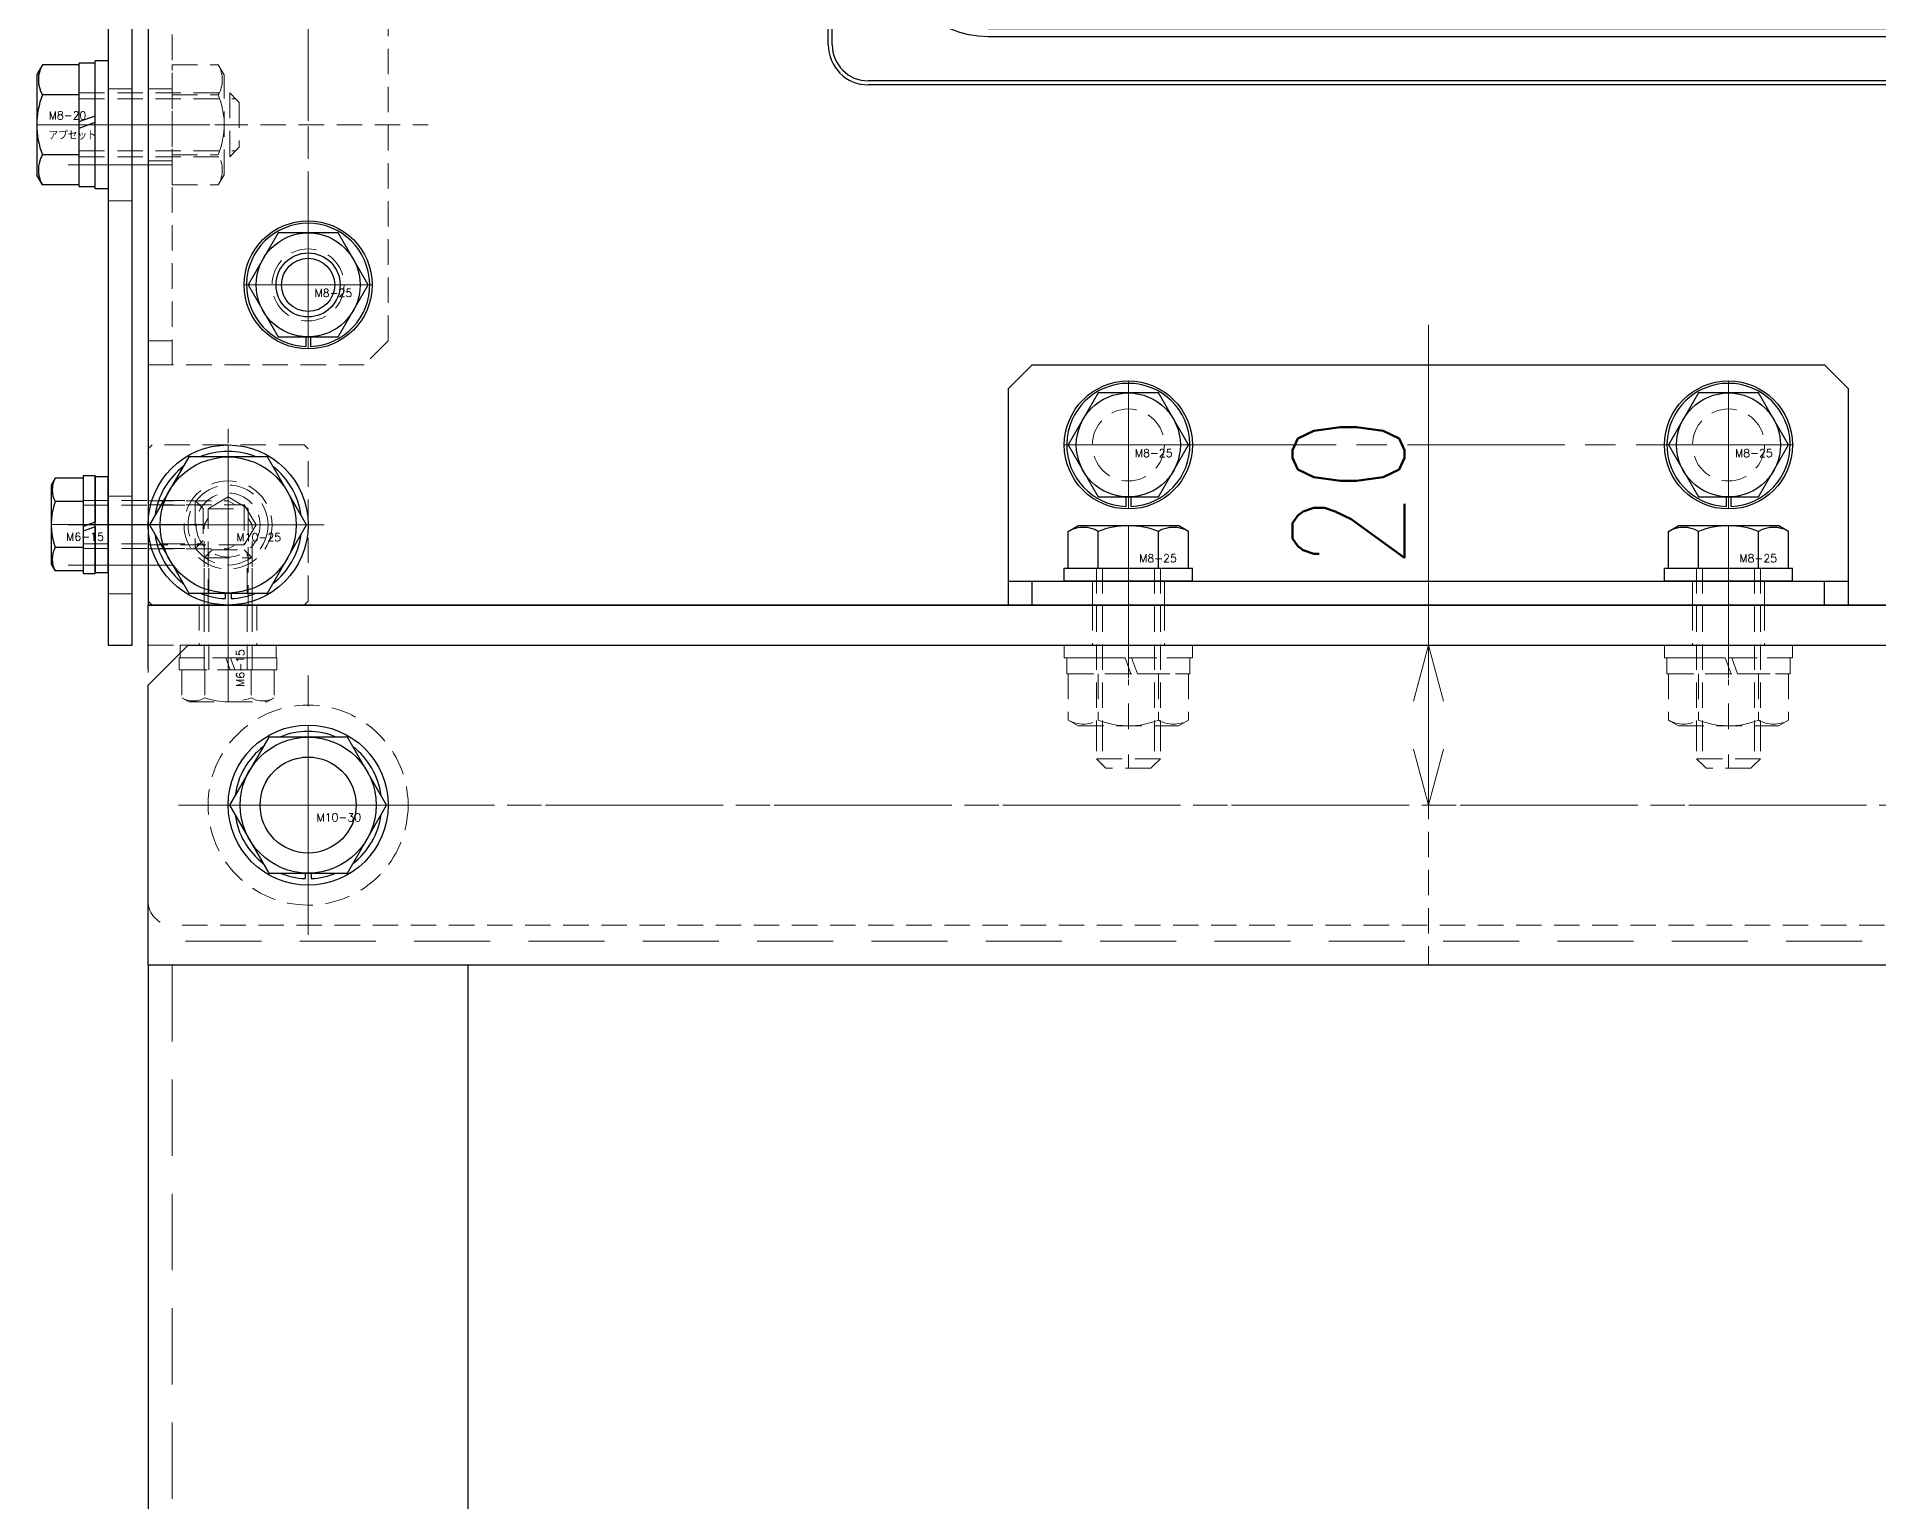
# Model space of a CAD drawing. Header units: millimetres. Extents: x 0 to 51411, y 0 to 16902.
# Drawn here: x 2914.2 to 3144.3, y 7388.8 to 7571.8 of the extents above; entities that cross this region are included whole.
import ezdxf

# ---------------------------------------------------------------- set-up
doc = ezdxf.new("R2010")
doc.units = ezdxf.units.MM
doc.linetypes.add('CENTER2', pattern=[28.575, 19.05, -3.175, 3.175, -3.175])
doc.linetypes.add('HIDDEN2', pattern=[4.7625, 3.175, -1.5875])
for name, color, linetype, lineweight in [('01_外形線', 7, 'Continuous', 25), ('03_かくれ線', 6, 'HIDDEN2', 13), ('04_中心線', 1, 'CENTER2', 9), ('07_寸法線', 3, 'Continuous', 9)]:
    doc.layers.add(name, color=color, linetype=linetype, lineweight=lineweight)
doc.styles.add('KSS_TXT', font='txt.shx', dxfattribs={"bigfont": 'extfont2.shx'})
doc.styles.add('寸法用', font='simplex.shx', dxfattribs={"width": 0.8, "bigfont": '@extfont2.shx'})
doc.dimstyles.new('機械製図用', dxfattribs={"dimtxt": 3.5, "dimasz": 3.5, "dimexe": 2, "dimexo": 0, "dimgap": 1.2, "dimtad": 1, "dimdsep": 46, "dimtxsty": '寸法用', "dimblk": 'OPEN30', "dimcen": 0, "dimclrd": 256, "dimclre": 256, "dimclrt": 7, "dimazin": 2, "dimtm": 1e-09, "dimtfac": 0.75, "dimtmove": 0, "dimatfit": 3, "dimldrblk": 'OPEN30', "dimfxl": 1, "dimlwd": -1, "dimlwe": -1, "dimarcsym": 0})

# ---------------------------------------------------------------- blocks, each defined once
blk = doc.blocks.new('*U472')
at = {"layer": '04_中心線', "color": 0, "linetype": 'CENTER2', "transparency": 16777216}
for p, q in [((0, 1.2), (0, 9.5)), ((-9.5, 0), (-1.2, 0)), ((1.2, 0), (9.5, 0)), ((0, -9.5), (0, -1.2))]:
    blk.add_line(p, q, dxfattribs=at)
at = {"layer": '04_中心線', "color": 0, "linetype": 'Continuous', "transparency": 16777216}
for p, q in [((-0.6, 0), (0.6, 0)), ((0, -0.6), (0, 0.6))]:
    blk.add_line(p, q, dxfattribs=at)
blk = doc.blocks.new('_Open30')
at = {"color": 0, "linetype": 'ByBlock', "lineweight": -2}
for p, q in [((-1, 0.268), (0, 0)), ((0, 0), (-1, -0.268)), ((0, 0), (-1, 0))]:
    blk.add_line(p, q, dxfattribs=at)
blk = doc.blocks.new('*D493')
at = {"layer": '07_寸法線', "transparency": 16777216}
for p, q in [((3088.14, 7495.76), (3088.14, 7526.89)), ((3090.07, 7495.76), (3090.14, 7495.76)), ((3088.14, 7482.76), (3088.14, 7488.76))]:
    blk.add_line(p, q, dxfattribs=at)
at = {"layer": 'Defpoints', "color": 0, "transparency": 16777216}
for p in [(3088.07, 7495.76), (3088.14, 7495.76), (3088.14, 7475.76)]:
    blk.add_point(p, dxfattribs=at)
at = {"layer": '07_寸法線', "transparency": 16777216, "xscale": 7, "yscale": 7, "zscale": 7}
for p, rotation in [((3088.14, 7495.76), 90), ((3088.14, 7475.76), 270)]:
    blk.add_blockref('_Open30', p, dxfattribs=dict(at, rotation=rotation))
at = {"layer": '07_寸法線', "color": 7, "transparency": 16777216, "insert": (3078.14, 7514.83), "char_height": 14, "attachment_point": 5, "rotation": 90, "style": '寸法用'}
blk.add_mtext('20', dxfattribs=at)
blk = doc.blocks.new('GM-SHYF-RH 0.4kW、1／160、＊＊V、60Hza')
at = {"layer": '01_外形線'}
for p, q in [((60, 72), (-105, 72)), ((60, 71), (-105, 71)), ((-84, 65.89), (-86.5, 64.44)), ((-86.5, 61.56), (-86.5, 64.44)), ((-84, 65.89), (-81.5, 64.44)), ((-81.5, 64.44), (-81.5, 61.56)), ((40, 65.89), (37.5, 64.44)), ((37.5, 61.56), (37.5, 64.44)), ((40, 65.89), (42.5, 64.44)), ((42.5, 64.44), (42.5, 61.56)), ((-68.09, 62.5), (24.09, 62.5)), ((-117, 60), (-117, -92)), ((-116, 60), (-116, -92)), ((-84, 60.11), (-86.5, 61.56)), ((-81.5, 61.56), (-84, 60.11)), ((24.09, 60.5), (-68.09, 60.5)), ((40, 60.11), (37.5, 61.56)), ((42.5, 61.56), (40, 60.11)), ((71, -92), (71, 60)), ((72, -92), (72, 60)), ((-242.5, 49), (-271.19, 49)), ((-242.5, -16), (-242.5, 49)), ((-282.67, 45.38), (-292.39, 38.57)), ((-145.5, 43.48), (-119.95, 43.94)), ((-242.5, 43.5), (-145.5, 43.5)), ((-175.5, 43.5), (-145.5, 43.5)), ((-145.5, -16), (-145.5, 43.5)), ((-145.5, 43.5), (-145.5, -16)), ((-242.5, 41), (-145.5, 41)), ((-242.5, 40), (-145.5, 40)), ((-139.5, 39.5), (-139.5, 40.5)), ((-139.5, 39.5), (-139.5, 39.1)), ((-128.5, -72.74), (-128.5, 40.74)), ((-255.5, 38.92), (-253.5, 37.74)), ((-253.5, 37.74), (-255.5, 36.09)), ((-251.5, 38.92), (-253.5, 37.74)), ((-253.5, 37.74), (-251.5, 36.09)), ((-242.5, 39), (-145.5, 39)), ((-293.5, -16), (-293.5, 36.44)), ((-136.5, 36.1), (-131.5, 36.1)), ((-242.5, 34.32), (-145.5, 34.32)), ((-117, 19.45), (-117, 33.23)), ((-107.5, -64.32), (-107.5, 32.32)), ((-105.5, 32.32), (-105.5, -64.32)), ((60.5, -64.32), (60.5, 32.32)), ((62.5, 32.32), (62.5, -64.32)), ((-242.5, 29.37), (-145.5, 29.37)), ((-136.5, 29.18), (-131.5, 29.18)), ((-139.5, 26.18), (-139.5, -16)), ((-242.5, 21.32), (-145.5, 21.32)), ((-136.5, 23), (-131.5, 23)), ((-5, 16.77), (-5, 20.8)), ((-5, 20.8), (5, 20.8)), ((5, 16.77), (5, 20.8)), ((-242.5, 19.71), (-145.5, 19.71)), ((-242.5, 15.75), (-145.5, 15.75)), ((-242.5, 14.28), (-145.5, 14.28)), ((-242.5, 10.19), (-145.5, 10.19)), ((-242.5, 8.83), (-145.5, 8.83)), ((-242.5, 4.64), (-145.5, 4.64)), ((-242.5, 3.37), (-145.5, 3.37)), ((-145.5, 4), (-139.5, 4)), ((-242.5, -1), (-145.5, -1)), ((-293.5, -16), (-293.5, -68.44)), ((-242.5, -16), (-242.5, -74.62)), ((-145.5, -16), (-145.5, -75.5)), ((-145.5, -75.5), (-145.5, -16)), ((-139.5, -58.18), (-139.5, -16)), ((-242.5, -31), (-145.5, -31)), ((-242.5, -35.37), (-145.5, -35.37)), ((-242.5, -36.64), (-145.5, -36.64)), ((-145.5, -36), (-139.5, -36)), ((-242.5, -40.83), (-145.5, -40.83)), ((-242.5, -42.19), (-145.5, -42.19)), ((-242.5, -46.28), (-145.5, -46.28)), ((-242.5, -47.75), (-145.5, -47.75)), ((-242.5, -51.71), (-145.5, -51.71)), ((-117, -51.45), (-117, -65.23)), ((-242.5, -53.32), (-145.5, -53.32)), ((-136.5, -55), (-131.5, -55)), ((-242.5, -61.37), (-145.5, -61.37)), ((-136.5, -61.18), (-131.5, -61.18)), ((-242.5, -66.32), (-145.5, -66.32)), ((-253.5, -69.74), (-255.5, -68.09)), ((-253.5, -69.74), (-251.5, -68.09)), ((-136.5, -68.1), (-131.5, -68.1)), ((-282.67, -77.38), (-292.39, -70.57)), ((-255.5, -70.92), (-253.5, -69.74)), ((-251.5, -70.92), (-253.5, -69.74)), ((-242.5, -71), (-145.5, -71)), ((-139.5, -71.5), (-139.5, -71.1)), ((-139.5, -71.5), (-139.5, -71.1)), ((-242.5, -72), (-145.5, -72)), ((-242.5, -73), (-145.5, -73)), ((-139.5, -71.5), (-139.5, -72.5)), ((-175.5, -74.5), (-242.5, -74.5)), ((-175.5, -79.5), (-175.5, -74.5)), ((-175.5, -75.5), (-145.5, -75.5)), ((-145.5, -75.48), (-119.95, -75.94)), ((-250.5, -79.5), (-250.5, -77.79)), ((-249.5, -77.62), (-245.5, -77.62)), ((-175.5, -79.5), (-250.5, -79.5)), ((-249.5, -108), (-249.5, -79.5)), ((-245, -79.5), (-245, -94)), ((-231, -79.5), (-231, -94)), ((-195, -79.5), (-195, -94)), ((-181, -79.5), (-181, -94)), ((-176.5, -108), (-176.5, -79.5)), ((-252.5, -81), (-271.19, -81)), ((-252.5, -81), (-252.5, -80.62)), ((-84, -92.11), (-86.5, -93.56)), ((-86.5, -96.44), (-86.5, -93.56)), ((-84, -92.11), (-81.5, -93.56)), ((-81.5, -93.56), (-81.5, -96.44)), ((-68.09, -92.5), (24.09, -92.5)), ((40, -92.11), (37.5, -93.56)), ((37.5, -96.44), (37.5, -93.56)), ((40, -92.11), (42.5, -93.56)), ((42.5, -93.56), (42.5, -96.44)), ((-84, -97.89), (-86.5, -96.44)), ((-81.5, -96.44), (-84, -97.89)), ((24.09, -94.5), (-68.09, -94.5)), ((40, -97.89), (37.5, -96.44)), ((42.5, -96.44), (40, -97.89)), ((-105, -103), (60, -103)), ((-105, -104), (60, -104)), ((-177.5, -109), (-248.5, -109)), ((-191.5, -109), (-191.5, -109.5)), ((-183.5, -109.5), (-191.5, -109.5)), ((-186, -109), (-186, -109.5)), ((-183.5, -109), (-183.5, -109.5))]:
    blk.add_line(p, q, dxfattribs=at)
for points in [[(-248.8, 35.92), (-248.89, 36.63), (-249.16, 37.3), (-249.59, 37.93), (-250.18, 38.47), (-250.89, 38.92), (-251.7, 39.25), (-252.58, 39.46), (-253.5, 39.53), (-254.42, 39.46), (-255.3, 39.25), (-256.11, 38.92), (-256.82, 38.47), (-257.41, 37.93), (-257.84, 37.3), (-258.11, 36.63), (-258.2, 35.92), (-258.11, 35.22), (-257.84, 34.54), (-257.41, 33.92), (-256.82, 33.38), (-256.11, 32.93), (-255.3, 32.59), (-254.42, 32.39), (-253.5, 32.32), (-252.58, 32.39), (-251.7, 32.59), (-250.89, 32.93), (-250.18, 33.38), (-249.59, 33.92), (-249.16, 34.54), (-248.89, 35.22)], [(-248.8, -67.92), (-248.89, -67.22), (-249.16, -66.54), (-249.59, -65.92), (-250.18, -65.38), (-250.89, -64.93), (-251.7, -64.59), (-252.58, -64.39), (-253.5, -64.32), (-254.42, -64.39), (-255.3, -64.59), (-256.11, -64.93), (-256.82, -65.38), (-257.41, -65.92), (-257.84, -66.54), (-258.11, -67.22), (-258.2, -67.92), (-258.11, -68.63), (-257.84, -69.3), (-257.41, -69.93), (-256.82, -70.47), (-256.11, -70.92), (-255.3, -71.25), (-254.42, -71.46), (-253.5, -71.53), (-252.58, -71.46), (-251.7, -71.25), (-250.89, -70.92), (-250.18, -70.47), (-249.59, -69.93), (-249.16, -69.3), (-248.89, -68.63)]]:
    blk.add_lwpolyline(points, close=True, dxfattribs=at)
for centre, radius in [((-102, 57), 10), ((-84, 63), 5.5), ((-84, 63), 5), ((40, 63), 5.5), ((40, 63), 5), ((57, 57), 10), ((-102, 57), 7), ((57, 57), 7), ((0, 0), 47.5), ((0, 0), 24), ((-102, -89), 10), ((57, -89), 10), ((-102, -89), 7), ((57, -89), 7), ((-188, -94), 6), ((-84, -95), 5.5), ((40, -95), 5.5), ((-84, -95), 5), ((40, -95), 5)]:
    blk.add_circle(centre, radius, dxfattribs=at)
for centre, radius, start, end in [((-105, 60), 12, 90, 180), ((60, 60), 12, 0, 90), ((-105, 60), 11, 90, 180), ((60, 60), 11, 0, 90), ((-68.09, 57), 5.5, 90, 159.3338), ((24.09, 57), 5.5, 20.6662, 90), ((-68.09, 57), 3.5, 90, 159.3338), ((24.09, 57), 3.5, 20.6662, 90), ((-84, 63), 13.5, 269.6249, 339.3338), ((-84, 63), 11.5, 269.6249, 339.3338), ((40, 63), 13.5, 200.6662, 266.9553), ((40, 63), 11.5, 200.6662, 266.9553), ((-84.11, 46), 5.5, 89.6249, 148.412), ((39.1, 46.02), 5.5, 31.5123, 86.9553), ((-271.19, 29), 20, 90, 125), ((-102, 57), 15.5, 279.2069, 328.412), ((-84.11, 46), 3.5, 89.6249, 148.412), ((39.1, 46.02), 3.5, 31.5123, 86.9553), ((57, 57), 15.5, 211.5123, 260.7931), ((-120, 46.94), 3, 271, 0), ((-102, 57), 17.5, 279.2069, 328.412), ((57, 57), 17.5, 211.5123, 260.7931), ((-131.5, 40.74), 3, 0, 90.9812), ((-142.5, 40.5), 3, 0, 90), ((-98, 32.32), 9.5, 99.2069, 180), ((53, 32.32), 9.5, 0, 80.7931), ((-98, 32.32), 7.5, 99.2069, 180), ((53, 32.32), 7.5, 0, 80.7931), ((-290.9, 36.44), 2.6, 125, 180), ((-136.5, 39.1), 3, 180, 270), ((-131.5, 33.1), 3, 0, 90), ((-136.5, 26.18), 3, 90, 180), ((-131.5, 26.18), 3, 0, 90), ((-136.5, 20), 3, 90, 180), ((0, 0), 17.5, 106.6015, 73.3985), ((-136.5, -52), 3, 180, 270), ((-136.5, -58.18), 3, 180, 270), ((-131.5, -58.18), 3, 270, 0), ((-98, -64.32), 9.5, 180, 260.7931), ((-98, -64.32), 7.5, 180, 260.7931), ((53, -64.32), 7.5, 279.2069, 0), ((53, -64.32), 9.5, 279.2069, 0), ((-131.5, -65.1), 3, 270, 0), ((-290.9, -68.44), 2.6, 180, 235), ((-136.5, -71.1), 3, 90, 180), ((-142.5, -72.5), 3, 270, 0), ((-131.5, -72.74), 3, 269.0188, 0), ((-102, -89), 17.5, 31.586, 80.7931), ((57, -89), 17.5, 99.2069, 148.4898), ((-245.5, -74.62), 3, 270, 0), ((-102, -89), 15.5, 31.586, 80.7931), ((57, -89), 15.5, 99.2069, 148.4898), ((-271.19, -61), 20, 235, 270), ((-249.5, -80.62), 3, 90, 180), ((-120, -78.94), 3, 0, 89), ((-84.11, -78), 3.5, 211.586, 270.3738), ((39.1, -78.02), 3.5, 273.046, 328.4898), ((-84.11, -78), 5.5, 211.586, 270.3738), ((-84, -95), 13.5, 20.6684, 90.3738), ((40, -95), 13.5, 93.046, 159.3316), ((39.1, -78.02), 5.5, 273.046, 328.4898), ((-84, -95), 11.5, 20.6684, 90.3738), ((40, -95), 11.5, 93.046, 159.3316), ((-105, -92), 12, 180, 270), ((-105, -92), 11, 180, 270), ((-68.09, -89), 5.5, 200.6684, 270), ((-68.09, -89), 3.5, 200.6684, 270), ((24.09, -89), 3.5, 270, 339.3316), ((24.09, -89), 5.5, 270, 339.3316), ((60, -92), 11, 270, 0), ((60, -92), 12, 270, 0), ((-238, -94), 7, 180, 0), ((-188, -94), 7, 180, 0), ((-248.5, -108), 1, 180, 270), ((-177.5, -108), 1, 270, 0)]:
    blk.add_arc(centre, radius, start, end, dxfattribs=at)
at = {"layer": '04_中心線'}
for p, q in [((-102, 69.46), (-102, 44.54)), ((-84, 70.38), (-84, 55.61)), ((40, 70.38), (40, 55.61)), ((57, 69.46), (57, 44.54)), ((0, 65.36), (0, -65.36)), ((-76.62, 63), (-91.38, 63)), ((47.38, 63), (32.62, 63)), ((-89.54, 57), (-114.46, 57)), ((69.46, 57), (44.54, 57)), ((65.36, 0), (-65.36, 0)), ((-96.56, -16), (-297.81, -16)), ((-238, -76.72), (-238, -104.7)), ((-188, -76.72), (-188, -104.7)), ((-102, -76.54), (-102, -101.46)), ((57, -76.54), (57, -101.46)), ((-89.54, -89), (-114.46, -89)), ((-84, -87.62), (-84, -102.39)), ((40, -87.62), (40, -102.39)), ((69.46, -89), (44.54, -89)), ((-247.59, -94), (-228.41, -94)), ((-198.19, -94), (-177.81, -94)), ((-76.62, -95), (-91.38, -95)), ((47.38, -95), (32.62, -95))]:
    blk.add_line(p, q, dxfattribs=at)

msp = doc.modelspace()

# ---------------------------------------------------------------- linework, layer by layer
at = {"layer": '01_外形線'}
for p, q in [((3013.139, 7570.762), (3013.139, 7750.762)), ((3013.639, 7570.762), (3013.639, 7750.762)), ((2928.139, 7638.775), (2928.139, 7500.762)), ((2914.935, 7568.267), (2914.239, 7567.062)), ((2919.539, 7568.267), (2914.935, 7568.267)), ((2919.539, 7561.162), (2919.539, 7568.462)), ((2921.539, 7568.462), (2919.539, 7568.462)), ((2919.539, 7553.256), (2919.539, 7568.267)), ((2921.539, 7552.762), (2921.539, 7568.762)), ((2923.139, 7568.762), (2921.539, 7568.762)), ((2921.539, 7561.89), (2921.539, 7568.462)), ((2923.139, 7568.762), (2923.139, 7552.762)), ((2914.239, 7567.062), (2914.239, 7554.462)), ((3210.139, 7566.262), (3018.139, 7566.262)), ((3210.139, 7565.762), (3018.139, 7565.762)), ((2919.539, 7564.514), (2914.935, 7564.514)), ((2919.539, 7561.162), (2921.539, 7561.89)), ((2919.539, 7560.362), (2921.539, 7561.09)), ((2919.539, 7553.062), (2919.539, 7560.362)), ((2921.539, 7553.062), (2921.539, 7561.09)), ((2919.539, 7557.009), (2914.935, 7557.009)), ((2914.935, 7553.256), (2914.239, 7554.462)), ((2919.539, 7553.256), (2914.935, 7553.256)), ((2919.539, 7553.062), (2921.539, 7553.062)), ((2923.139, 7552.762), (2921.539, 7552.762)), ((2944.386, 7547.262), (2940.634, 7540.762)), ((2951.892, 7547.262), (2944.386, 7547.262)), ((2955.645, 7540.762), (2951.892, 7547.262)), ((2940.634, 7540.762), (2944.386, 7534.262)), ((2951.892, 7534.262), (2955.645, 7540.762)), ((2944.386, 7534.262), (2951.892, 7534.262)), ((2947.839, 7534.262), (2947.839, 7533.067)), ((2948.439, 7534.262), (2948.439, 7533.067)), ((3038.639, 7530.762), (3035.639, 7527.762)), ((3038.639, 7530.762), (3137.639, 7530.762)), ((3137.639, 7530.762), (3140.639, 7527.762)), ((3035.639, 7527.762), (3035.639, 7500.762)), ((3046.886, 7527.262), (3043.134, 7520.762)), ((3054.392, 7527.262), (3046.886, 7527.262)), ((3058.145, 7520.762), (3054.392, 7527.262)), ((3121.886, 7527.262), (3118.134, 7520.762)), ((3129.392, 7527.262), (3121.886, 7527.262)), ((3133.145, 7520.762), (3129.392, 7527.262)), ((3140.639, 7500.762), (3140.639, 7527.762)), ((3043.134, 7520.762), (3046.886, 7514.262)), ((3054.392, 7514.262), (3058.145, 7520.762)), ((3118.134, 7520.762), (3121.886, 7514.262)), ((3129.392, 7514.262), (3133.145, 7520.762)), ((2933.232, 7519.262), (2928.324, 7510.762)), ((2943.047, 7519.262), (2933.232, 7519.262)), ((2947.954, 7510.762), (2943.047, 7519.262)), ((2916.544, 7516.594), (2916.039, 7515.721)), ((2916.039, 7515.721), (2916.039, 7505.921)), ((2920.039, 7516.594), (2916.544, 7516.594)), ((2920.039, 7516.921), (2920.039, 7510.575)), ((2921.539, 7516.921), (2920.039, 7516.921)), ((2920.039, 7516.594), (2920.039, 7505.047)), ((2921.539, 7516.921), (2921.539, 7511.121)), ((2921.539, 7504.821), (2921.539, 7516.821)), ((2921.539, 7516.821), (2923.139, 7516.821)), ((2923.139, 7504.821), (2923.139, 7516.821)), ((2920.039, 7513.707), (2916.544, 7513.707)), ((3046.886, 7514.262), (3054.392, 7514.262)), ((3050.339, 7514.262), (3050.339, 7513.067)), ((3050.939, 7514.262), (3050.939, 7513.067)), ((3121.886, 7514.262), (3129.392, 7514.262)), ((3125.339, 7514.262), (3125.339, 7513.067)), ((3125.939, 7514.262), (3125.939, 7513.067)), ((2921.539, 7511.121), (2920.039, 7510.575)), ((2921.539, 7510.521), (2920.039, 7509.975)), ((2921.539, 7510.521), (2921.539, 7504.721)), ((2928.324, 7510.762), (2933.232, 7502.262)), ((2943.047, 7502.262), (2947.954, 7510.762)), ((3043.134, 7509.966), (3044.339, 7510.662)), ((3056.939, 7510.662), (3044.339, 7510.662)), ((3058.145, 7509.966), (3056.939, 7510.662)), ((3118.134, 7509.966), (3119.339, 7510.662)), ((3131.939, 7510.662), (3119.339, 7510.662)), ((3133.145, 7509.966), (3131.939, 7510.662)), ((2920.039, 7509.975), (2920.039, 7504.721)), ((3043.134, 7505.362), (3043.134, 7509.966)), ((3046.886, 7505.362), (3046.886, 7509.966)), ((3054.392, 7505.362), (3054.392, 7509.966)), ((3058.145, 7505.362), (3058.145, 7509.966)), ((3118.134, 7505.362), (3118.134, 7509.966)), ((3121.886, 7505.362), (3121.886, 7509.966)), ((3129.392, 7505.362), (3129.392, 7509.966)), ((3133.145, 7505.362), (3133.145, 7509.966)), ((2916.544, 7505.047), (2916.039, 7505.921)), ((2920.039, 7507.934), (2916.544, 7507.934)), ((2920.039, 7505.047), (2916.544, 7505.047)), ((2920.039, 7504.721), (2921.539, 7504.721)), ((2921.539, 7504.821), (2923.139, 7504.821)), ((3035.639, 7503.762), (3140.639, 7503.762)), ((3038.639, 7500.762), (3038.639, 7503.762)), ((3042.639, 7505.362), (3058.639, 7505.362)), ((3042.639, 7503.762), (3042.639, 7505.362)), ((3058.639, 7503.762), (3042.639, 7503.762)), ((3043.134, 7505.362), (3058.145, 7505.362)), ((3058.639, 7503.762), (3058.639, 7505.362)), ((3117.639, 7505.362), (3133.639, 7505.362)), ((3117.639, 7503.762), (3117.639, 7505.362)), ((3133.639, 7503.762), (3117.639, 7503.762)), ((3118.134, 7505.362), (3133.145, 7505.362)), ((3133.639, 7503.762), (3133.639, 7505.362)), ((3137.639, 7500.762), (3137.639, 7503.762)), ((2933.232, 7502.262), (2943.047, 7502.262)), ((2937.764, 7502.262), (2937.764, 7501.569)), ((2938.514, 7502.262), (2938.514, 7501.569)), ((3248.139, 7500.762), (2928.139, 7500.762)), ((3035.639, 7500.762), (3140.639, 7500.762)), ((2943.232, 7484.262), (2938.324, 7475.762)), ((2953.047, 7484.262), (2943.232, 7484.262)), ((2957.954, 7475.762), (2953.047, 7484.262)), ((2938.324, 7475.762), (2943.232, 7467.262)), ((2953.047, 7467.262), (2957.954, 7475.762)), ((2943.232, 7467.262), (2953.047, 7467.262)), ((2947.764, 7467.262), (2947.764, 7466.569)), ((2948.514, 7467.262), (2948.514, 7466.569))]:
    msp.add_line(p, q, dxfattribs=at)
for points in [[(2923.139, 7495.762), (2926.139, 7495.762), (2926.139, 7625.762), (2923.139, 7625.762)], [(2933.139, 7495.762), (3723.139, 7495.762), (3728.139, 7490.762), (3728.139, 7455.762), (2928.139, 7455.762), (2928.139, 7490.762)]]:
    msp.add_lwpolyline(points, close=True, dxfattribs=at)
for points in [[(2928.139, 7492.762), (2928.139, 7500.762)], [(2928.139, 7492.762), (2928.139, 7500.762), (3248.139, 7500.762), (3248.139, 7495.762)], [(2968.139, 6295.762), (2968.139, 7455.762), (2928.139, 7455.762), (2928.139, 6295.762)]]:
    msp.add_lwpolyline(points, dxfattribs=at)
for centre, radius in [((2948.139, 7540.762), 8), ((2948.139, 7540.762), 6.5), ((2948.139, 7540.762), 4), ((2948.139, 7540.762), 3.324), ((3050.639, 7520.762), 8), ((3050.639, 7520.762), 6.5), ((3125.639, 7520.762), 8), ((3125.639, 7520.762), 6.5), ((2938.139, 7510.762), 10), ((2938.139, 7510.762), 8.5), ((2948.139, 7475.762), 10), ((2948.139, 7475.762), 8.5), ((2948.139, 7475.762), 6)]:
    msp.add_circle(centre, radius, dxfattribs=at)
for centre, radius, start, end in [((3018.139, 7570.762), 5, 180, 270), ((3018.139, 7570.762), 4.5, 180, 270), ((2918.185, 7566.391), 3.753, 150.00001, 209.99999), ((2924.704, 7560.762), 10.465, 158.98558, 201.01442), ((2918.185, 7555.132), 3.753, 150.00001, 209.99999), ((2948.139, 7540.762), 7.7, 272.23287, 267.76713), ((3050.639, 7520.762), 7.7, 272.23287, 267.76713), ((3125.639, 7520.762), 7.7, 272.23287, 267.76713), ((2938.139, 7510.762), 9.2, 67.50502, 112.49498), ((2938.139, 7510.762), 9.2, 127.50502, 172.49498), ((2938.139, 7510.762), 9.2, 7.50502, 52.49498), ((2919.044, 7515.151), 2.887, 150.00001, 209.99999), ((2924.553, 7510.821), 8.514, 160.18087, 199.81913), ((3050.639, 7500.197), 10.465, 68.98558, 111.01442), ((3125.639, 7500.197), 10.465, 68.98558, 111.01442), ((2938.139, 7510.762), 9.2, 187.50502, 232.49498), ((2938.139, 7510.762), 9.2, 307.50502, 352.49498), ((3045.01, 7506.716), 3.753, 60.00001, 119.99999), ((3056.268, 7506.716), 3.753, 60.00001, 119.99999), ((3120.01, 7506.716), 3.753, 60.00001, 119.99999), ((3131.268, 7506.716), 3.753, 60.00001, 119.99999), ((2919.044, 7506.49), 2.887, 150.00001, 209.99999), ((2938.139, 7510.762), 9.2, 247.50502, 267.66393), ((2938.139, 7510.762), 9.2, 272.33607, 292.49498), ((2948.139, 7475.762), 9.2, 127.50502, 172.49498), ((2948.139, 7475.762), 9.2, 67.50502, 112.49498), ((2948.139, 7475.762), 9.2, 7.50502, 52.49498), ((2948.139, 7475.762), 9.2, 187.50502, 232.49498), ((2948.139, 7475.762), 9.2, 307.50502, 352.49498), ((2948.139, 7475.762), 9.2, 247.50502, 267.66393), ((2948.139, 7475.762), 9.2, 272.33607, 292.49498)]:
    msp.add_arc(centre, radius, start, end, dxfattribs=at)
at = {"layer": '03_かくれ線'}
for p, q in [((2928.139, 7530.762), (2928.139, 7590.762)), ((2931.139, 7530.762), (2931.139, 7590.762)), ((2948.139, 7588.262), (2948.139, 7533.262)), ((2958.139, 7533.762), (2958.139, 7587.762)), ((2931.139, 7553.256), (2931.139, 7568.267)), ((2931.139, 7568.267), (2936.914, 7568.267)), ((2936.914, 7568.267), (2937.639, 7567.012)), ((2937.639, 7554.512), (2937.639, 7567.012)), ((2919.539, 7564.762), (2938.339, 7564.762)), ((2919.539, 7564.012), (2939.089, 7564.012)), ((2923.139, 7565.262), (2926.139, 7565.262)), ((2928.139, 7565.262), (2931.139, 7565.262)), ((2931.139, 7564.514), (2936.914, 7564.514)), ((2938.339, 7564.762), (2938.339, 7556.762)), ((2938.339, 7564.762), (2939.239, 7563.862)), ((2939.239, 7563.862), (2939.539, 7563.562)), ((2939.539, 7563.562), (2939.539, 7557.962)), ((2923.139, 7560.762), (2963.139, 7560.762)), ((2919.539, 7557.512), (2939.089, 7557.512)), ((2919.539, 7556.762), (2938.339, 7556.762)), ((2931.139, 7557.009), (2936.914, 7557.009)), ((2938.339, 7556.762), (2939.239, 7557.662)), ((2939.239, 7557.662), (2939.539, 7557.962)), ((2928.139, 7556.262), (2931.139, 7556.262)), ((2936.914, 7553.256), (2937.639, 7554.512)), ((2931.139, 7553.256), (2936.914, 7553.256)), ((2923.139, 7551.262), (2926.139, 7551.262)), ((2948.139, 7548.262), (2948.139, 7533.262)), ((2940.639, 7540.762), (2955.639, 7540.762)), ((2928.139, 7533.762), (2931.139, 7533.762)), ((2958.139, 7533.762), (2955.139, 7530.762)), ((2955.139, 7530.762), (2928.139, 7530.762)), ((3050.639, 7528.262), (3050.639, 7513.262)), ((3125.639, 7528.262), (3125.639, 7513.262)), ((2928.139, 7520.262), (2928.639, 7520.762)), ((2928.139, 7520.262), (2928.139, 7501.262)), ((2947.639, 7520.762), (2928.639, 7520.762)), ((2948.139, 7520.262), (2947.639, 7520.762)), ((2948.139, 7501.262), (2948.139, 7520.262)), ((2920.039, 7513.821), (2934.039, 7513.821)), ((2920.039, 7513.221), (2934.239, 7513.221)), ((2923.139, 7514.362), (2926.139, 7514.362)), ((2928.139, 7513.762), (2938.139, 7513.762)), ((2928.139, 7513.262), (2940.139, 7513.262)), ((2934.039, 7513.821), (2934.039, 7507.821)), ((2934.039, 7513.821), (2934.239, 7513.621)), ((2934.239, 7513.621), (2935.039, 7512.821)), ((2934.639, 7513.221), (2934.239, 7513.221)), ((2935.039, 7512.821), (2935.039, 7508.821)), ((2935.639, 7512.762), (2938.139, 7514.264)), ((2938.139, 7514.264), (2940.639, 7512.762)), ((2938.139, 7507.762), (2938.139, 7513.762)), ((2939.005, 7513.262), (2938.139, 7513.762)), ((2940.139, 7513.262), (2941.641, 7510.762)), ((2940.139, 7513.262), (2940.139, 7508.262)), ((2935.639, 7511.628), (2935.139, 7510.762)), ((2935.139, 7500.762), (2935.139, 7510.762)), ((2941.139, 7510.762), (2935.139, 7510.762)), ((2935.639, 7500.762), (2935.639, 7512.762)), ((2935.639, 7512.762), (2940.639, 7512.762)), ((2941.641, 7510.762), (2940.139, 7508.262)), ((2940.639, 7512.762), (2940.639, 7500.762)), ((2940.639, 7511.628), (2941.139, 7510.762)), ((2941.139, 7500.762), (2941.139, 7510.762)), ((2920.039, 7508.421), (2934.239, 7508.421)), ((2940.139, 7508.262), (2928.139, 7508.262)), ((2934.239, 7508.021), (2935.039, 7508.821)), ((2934.639, 7508.421), (2934.239, 7508.421)), ((2939.005, 7508.262), (2938.139, 7507.762)), ((2920.039, 7507.821), (2934.039, 7507.821)), ((2928.139, 7507.762), (2938.139, 7507.762)), ((2934.039, 7507.821), (2934.239, 7508.021)), ((2935.139, 7506.662), (2935.339, 7506.862)), ((2935.139, 7506.662), (2941.139, 7506.662)), ((2935.139, 7492.662), (2935.139, 7506.662)), ((2935.339, 7506.862), (2936.139, 7507.662)), ((2935.739, 7507.262), (2935.739, 7506.862)), ((2935.739, 7492.662), (2935.739, 7506.862)), ((2936.139, 7507.662), (2940.139, 7507.662)), ((2940.939, 7506.862), (2940.139, 7507.662)), ((2940.539, 7507.262), (2940.539, 7506.862)), ((2940.539, 7492.662), (2940.539, 7506.862)), ((2941.139, 7506.662), (2940.939, 7506.862)), ((2941.139, 7492.662), (2941.139, 7506.662)), ((2938.139, 7505.762), (2938.139, 7490.762)), ((3046.139, 7500.762), (3046.139, 7503.762)), ((3046.639, 7505.362), (3046.639, 7485.662)), ((3047.389, 7505.362), (3047.389, 7485.662)), ((3050.639, 7505.762), (3050.639, 7490.762)), ((3053.889, 7505.362), (3053.889, 7485.662)), ((3054.639, 7505.362), (3054.639, 7485.662)), ((3055.139, 7500.762), (3055.139, 7503.762)), ((3088.139, 7505.762), (3088.139, 7455.762)), ((3121.139, 7500.762), (3121.139, 7503.762)), ((3121.639, 7505.362), (3121.639, 7485.662)), ((3122.389, 7505.362), (3122.389, 7485.662)), ((3125.639, 7505.762), (3125.639, 7490.762)), ((3128.889, 7505.362), (3128.889, 7485.662)), ((3129.639, 7505.362), (3129.639, 7485.662)), ((3130.139, 7500.762), (3130.139, 7503.762)), ((2923.139, 7502.162), (2926.139, 7502.162)), ((2928.139, 7501.262), (2928.639, 7500.762)), ((2928.139, 7463.762), (2928.139, 7500.762)), ((2928.139, 7500.762), (3248.139, 7500.762)), ((2947.639, 7500.762), (2928.639, 7500.762)), ((2934.539, 7500.762), (2934.539, 7495.762)), ((2941.739, 7500.762), (2941.739, 7495.762)), ((2948.139, 7501.262), (2947.639, 7500.762)), ((3046.139, 7500.762), (3046.139, 7495.762)), ((3055.139, 7500.762), (3055.139, 7495.762)), ((3121.139, 7500.762), (3121.139, 7495.762)), ((3130.139, 7500.762), (3130.139, 7495.762)), ((2928.139, 7495.762), (3248.139, 7495.762)), ((2932.139, 7494.162), (2932.139, 7495.762)), ((2944.139, 7495.762), (2932.139, 7495.762)), ((2944.139, 7494.162), (2944.139, 7495.762)), ((3042.639, 7495.762), (3058.639, 7495.762)), ((3042.639, 7494.162), (3042.639, 7495.762)), ((3058.639, 7494.162), (3058.639, 7495.762)), ((3117.639, 7495.762), (3133.639, 7495.762)), ((3117.639, 7494.162), (3117.639, 7495.762)), ((3133.639, 7494.162), (3133.639, 7495.762)), ((2932.039, 7494.162), (2937.839, 7494.162)), ((2932.039, 7494.162), (2932.039, 7492.662)), ((2932.039, 7492.662), (2938.385, 7492.662)), ((2944.139, 7494.162), (2932.139, 7494.162)), ((2932.366, 7492.662), (2932.366, 7489.166)), ((2932.366, 7492.662), (2943.913, 7492.662)), ((2935.252, 7492.662), (2935.252, 7489.166)), ((2937.839, 7494.162), (2938.385, 7492.662)), ((2938.439, 7494.162), (2944.239, 7494.162)), ((2938.439, 7494.162), (2938.985, 7492.662)), ((2938.985, 7492.662), (2944.239, 7492.662)), ((2941.026, 7492.662), (2941.026, 7489.166)), ((2943.913, 7492.662), (2943.913, 7489.166)), ((2944.239, 7492.662), (2944.239, 7494.162)), ((3058.639, 7494.162), (3042.639, 7494.162)), ((3042.939, 7494.162), (3050.239, 7494.162)), ((3042.939, 7494.162), (3042.939, 7492.162)), ((3042.939, 7492.162), (3050.967, 7492.162)), ((3043.134, 7492.162), (3058.145, 7492.162)), ((3043.134, 7492.162), (3043.134, 7486.387)), ((3046.886, 7492.162), (3046.886, 7486.387)), ((3050.239, 7494.162), (3050.967, 7492.162)), ((3051.039, 7494.162), (3058.339, 7494.162)), ((3051.039, 7494.162), (3051.767, 7492.162)), ((3051.767, 7492.162), (3058.339, 7492.162)), ((3054.392, 7492.162), (3054.392, 7486.387)), ((3058.145, 7492.162), (3058.145, 7486.387)), ((3058.339, 7492.162), (3058.339, 7494.162)), ((3133.639, 7494.162), (3117.639, 7494.162)), ((3117.939, 7494.162), (3125.239, 7494.162)), ((3117.939, 7494.162), (3117.939, 7492.162)), ((3117.939, 7492.162), (3125.967, 7492.162)), ((3118.134, 7492.162), (3133.145, 7492.162)), ((3118.134, 7492.162), (3118.134, 7486.387)), ((3121.886, 7492.162), (3121.886, 7486.387)), ((3125.239, 7494.162), (3125.967, 7492.162)), ((3126.039, 7494.162), (3133.339, 7494.162)), ((3126.039, 7494.162), (3126.767, 7492.162)), ((3126.767, 7492.162), (3133.339, 7492.162)), ((3129.392, 7492.162), (3129.392, 7486.387)), ((3133.145, 7492.162), (3133.145, 7486.387)), ((3133.339, 7492.162), (3133.339, 7494.162)), ((2932.366, 7489.166), (2933.239, 7488.662)), ((2933.239, 7488.662), (2943.039, 7488.662)), ((2943.913, 7489.166), (2943.039, 7488.662)), ((2948.139, 7465.762), (2948.139, 7485.762)), ((3043.134, 7486.387), (3044.389, 7485.662)), ((3044.389, 7485.662), (3056.889, 7485.662)), ((3046.639, 7485.662), (3046.639, 7481.562)), ((3047.389, 7485.662), (3047.389, 7480.812)), ((3053.889, 7485.662), (3053.889, 7480.812)), ((3054.639, 7485.662), (3054.639, 7481.562)), ((3058.145, 7486.387), (3056.889, 7485.662)), ((3118.134, 7486.387), (3119.389, 7485.662)), ((3119.389, 7485.662), (3131.889, 7485.662)), ((3121.639, 7485.662), (3121.639, 7481.562)), ((3122.389, 7485.662), (3122.389, 7480.812)), ((3128.889, 7485.662), (3128.889, 7480.812)), ((3129.639, 7485.662), (3129.639, 7481.562)), ((3133.145, 7486.387), (3131.889, 7485.662)), ((3054.639, 7481.562), (3046.639, 7481.562)), ((3046.639, 7481.562), (3047.539, 7480.662)), ((3047.539, 7480.662), (3047.839, 7480.362)), ((3053.739, 7480.662), (3053.439, 7480.362)), ((3054.639, 7481.562), (3053.739, 7480.662)), ((3129.639, 7481.562), (3121.639, 7481.562)), ((3121.639, 7481.562), (3122.539, 7480.662)), ((3122.539, 7480.662), (3122.839, 7480.362)), ((3128.739, 7480.662), (3128.439, 7480.362)), ((3129.639, 7481.562), (3128.739, 7480.662)), ((3053.439, 7480.362), (3047.839, 7480.362)), ((3128.439, 7480.362), (3122.839, 7480.362)), ((3238.139, 7475.762), (2938.139, 7475.762)), ((3245.139, 7460.762), (2931.139, 7460.762))]:
    msp.add_line(p, q, dxfattribs=at)
at = {"layer": '03_かくれ線', "ltscale": 3}
for p, q in [((3728.139, 7458.762), (2928.139, 7458.762)), ((2931.139, 7455.762), (2931.139, 6105.762))]:
    msp.add_line(p, q, dxfattribs=at)
at = {"layer": '03_かくれ線'}
for centre, radius in [((2948.139, 7540.762), 4.5), ((2948.139, 7540.762), 4.5), ((3050.639, 7520.762), 4.5), ((3050.639, 7520.762), 4.5), ((3125.639, 7520.762), 4.5), ((3125.639, 7520.762), 4.5), ((2938.139, 7510.762), 5.5), ((2938.139, 7510.762), 5), ((2938.139, 7510.762), 4), ((2948.139, 7475.762), 12.5), ((2948.139, 7475.762), 6), ((2948.139, 7475.762), 6)]:
    msp.add_circle(centre, radius, dxfattribs=at)
for centre, radius, start, end in [((2933.664, 7566.391), 3.753, 330.00001, 29.99999), ((2927.563, 7560.762), 10.077, 338.13461, 21.86539), ((2933.664, 7555.132), 3.753, 330.00001, 29.99999), ((2933.809, 7491.666), 2.887, 240.00001, 299.99999), ((2938.139, 7497.176), 8.514, 250.18087, 289.81913), ((2942.469, 7491.666), 2.887, 240.00001, 299.99999), ((3045.01, 7489.637), 3.753, 240.00001, 299.99999), ((3050.639, 7495.738), 10.077, 248.13461, 291.86539), ((3056.268, 7489.637), 3.753, 240.00001, 299.99999), ((3120.01, 7489.637), 3.753, 240.00001, 299.99999), ((3125.639, 7495.738), 10.077, 248.13461, 291.86539), ((3131.268, 7489.637), 3.753, 240.00001, 299.99999), ((2931.139, 7463.762), 3, 180, 270)]:
    msp.add_arc(centre, radius, start, end, dxfattribs=at)
at = {"layer": '04_中心線'}
for p, q in [((2948.139, 7535.162), (2948.139, 7586.362)), ((2914.239, 7560.762), (2939.539, 7560.762)), ((2918.139, 7560.762), (2931.139, 7560.762)), ((2918.139, 7555.762), (2931.139, 7555.762)), ((2948.139, 7548.762), (2948.139, 7532.762)), ((2948.139, 7535.162), (2948.139, 7546.362)), ((2956.139, 7540.762), (2940.139, 7540.762)), ((2942.539, 7540.762), (2953.739, 7540.762)), ((3088.139, 7495.762), (3088.139, 7535.762)), ((3050.639, 7528.762), (3050.639, 7512.762)), ((3050.639, 7513.262), (3050.639, 7528.262)), ((3125.639, 7528.762), (3125.639, 7512.762)), ((3125.639, 7513.262), (3125.639, 7528.262)), ((3050.639, 7515.162), (3050.639, 7526.362)), ((3050.639, 7515.162), (3050.639, 7526.362)), ((3125.639, 7515.162), (3125.639, 7526.362)), ((3125.639, 7515.162), (3125.639, 7526.362)), ((2938.139, 7498.762), (2938.139, 7522.762)), ((2938.139, 7520.762), (2938.139, 7500.762)), ((3133.739, 7520.762), (3042.539, 7520.762)), ((3058.639, 7520.762), (3042.639, 7520.762)), ((3133.139, 7520.762), (3043.139, 7520.762)), ((3133.639, 7520.762), (3117.639, 7520.762)), ((2938.139, 7518.637), (2938.139, 7502.887)), ((2938.139, 7498.262), (2938.139, 7515.762)), ((2938.139, 7498.262), (2938.139, 7515.762)), ((2935.039, 7510.821), (2916.039, 7510.821)), ((2918.139, 7510.762), (2931.139, 7510.762)), ((2950.139, 7510.762), (2926.139, 7510.762)), ((2948.139, 7510.762), (2928.139, 7510.762)), ((2930.264, 7510.762), (2946.014, 7510.762)), ((3050.639, 7510.662), (3050.639, 7480.362)), ((3125.639, 7510.662), (3125.639, 7480.362)), ((3050.639, 7495.762), (3050.639, 7508.762)), ((3125.639, 7495.762), (3125.639, 7508.762)), ((2938.139, 7507.662), (2938.139, 7488.662)), ((2918.139, 7505.762), (2931.139, 7505.762)), ((2948.139, 7459.562), (2948.139, 7491.962)), ((2948.139, 7485.762), (2948.139, 7465.762)), ((2931.939, 7475.762), (2964.339, 7475.762)), ((2958.139, 7475.762), (2938.139, 7475.762)), ((3228.139, 7475.762), (2948.139, 7475.762))]:
    msp.add_line(p, q, dxfattribs=at)

# ---------------------------------------------------------------- block references
at = {"xscale": -1}
msp.add_blockref('GM-SHYF-RH 0.4kW、1／160、＊＊V、60Hza', (3093.139, 7675.762), dxfattribs=at)
at = {"layer": '04_中心線', "linetype": 'CENTER2'}
msp.add_blockref('*U472', (2948.139, 7475.762), dxfattribs=at)

# ---------------------------------------------------------------- texts
at = {"layer": '03_かくれ線', "style": 'KSS_TXT'}
for s, p in [('M8-20', (2915.715, 7561.442)), ('アプセット', (2915.715, 7558.904)), ('M8-25', (2948.95, 7539.253)), ('M8-25', (3051.45, 7519.253)), ('M8-25', (3126.45, 7519.253)), ('M6-15', (2917.901, 7508.794)), ('M10-25', (2939.187, 7508.72)), ('M8-25', (3051.99, 7506.102)), ('M8-25', (3126.99, 7506.102)), ('M10-30', (2949.187, 7473.72))]:
    msp.add_text(s, height=1, dxfattribs=at).set_placement(p)
msp.add_text('M6-15', height=1, rotation=90, dxfattribs=at).set_placement((2940.166, 7490.523))

# ---------------------------------------------------------------- dimensions: what is measured, and where the dimension line sits
at = {"layer": '07_寸法線'}
dim = msp.add_linear_dim(base=(3088.139, 7495.762), p1=(3088.139, 7475.762), p2=(3088.065, 7495.762), angle=90, dimstyle='機械製図用', override={"dimtxt": 14, "dimasz": 7, "dimexo": 2, "dimgap": 3}, dxfattribs=at)
dim.commit()
dim.dimension.update_dxf_attribs({"geometry": '*D493', "text_midpoint": (3078.139, 7514.828)})

doc.saveas('drawing.dxf')
